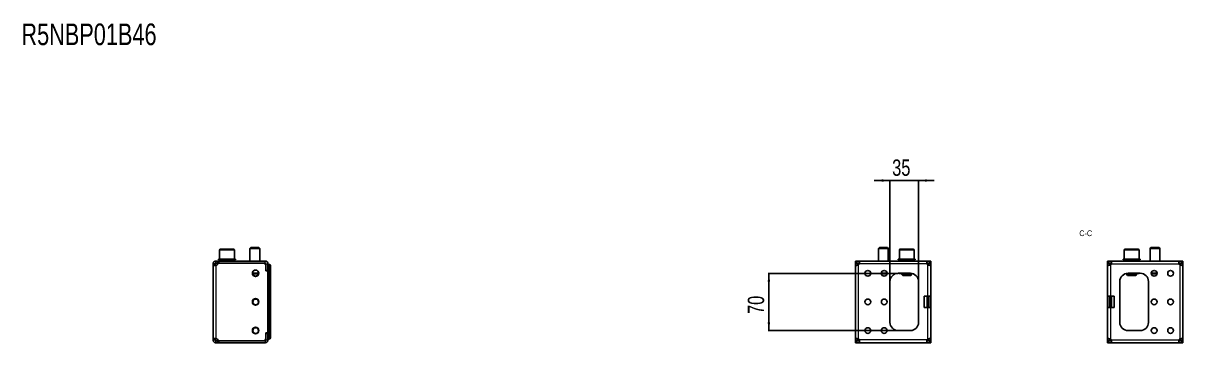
# Model space of a CAD drawing. Header units: millimetres. Extents: x -438 to 2305, y -670 to 586.
# Drawn here: x 887 to 2305, y 195 to 586 of the extents above; entities that cross this region are included whole.
import ezdxf

# ---------------------------------------------------------------- set-up
doc = ezdxf.new("R2010")
doc.units = ezdxf.units.MM
doc.layers.add('FORMAT', color=7, linetype='Continuous')
doc.styles.add('SLDTEXTSTYLE0', font='TXT', dxfattribs={"width": 0.75})
doc.dimstyles.new('SLDDIMSTYLE0', dxfattribs={"dimtxt": 20, "dimasz": 10, "dimexe": 0, "dimexo": 0.0625, "dimgap": 5, "dimtad": 2, "dimdec": 1, "dimrnd": 1e-09, "dimzin": 12, "dimdsep": 46, "dimtxsty": 'SLDTEXTSTYLE0', "dimsah": 1, "dimcen": 0.09, "dimadec": 0, "dimazin": 3, "dimtfac": 1, "dimtofl": 0, "dimtmove": 0, "dimatfit": 3, "dimfxl": 0, "dimfrac": 2, "dimtolj": 1, "dimtzin": 12, "dimarcsym": 0})
doc.dimstyles.new('SLDDIMSTYLE1', dxfattribs={"dimtxt": 20, "dimasz": 10, "dimexe": 0, "dimexo": 0.0625, "dimgap": 5, "dimtad": 2, "dimdec": 1, "dimrnd": 1e-09, "dimzin": 12, "dimdsep": 46, "dimtxsty": 'SLDTEXTSTYLE0', "dimsah": 1, "dimcen": 0.09, "dimadec": 0, "dimazin": 3, "dimtfac": 1, "dimtmove": 0, "dimatfit": 0, "dimfxl": 0, "dimfrac": 2, "dimtolj": 1, "dimtzin": 12, "dimarcsym": 0})

# ---------------------------------------------------------------- blocks, each defined once
blk = doc.blocks.new('_D_9')
at = {"layer": 'FORMAT'}
for p, q in [((1946.7, 393.4), (1927.5, 393.4)), ((1946.7, 270), (1946.7, 394.4)), ((1981.7, 393.4), (1946.7, 393.4)), ((1981.7, 270), (1981.7, 394.4)), ((1981.7, 393.4), (2000.9, 393.4))]:
    blk.add_line(p, q, dxfattribs=at)
for points in [[(1946.7, 393.4), (1936.7, 395), (1936.7, 391.9)], [(1981.7, 393.4), (1991.7, 391.9), (1991.7, 395)]]:
    blk.add_solid(points, dxfattribs=at)
at = {"layer": 'FORMAT', "insert": (1949.4, 419.2), "char_height": 20, "attachment_point": 1, "style": 'SLDTEXTSTYLE0'}
blk.add_mtext('35', dxfattribs=at)
blk = doc.blocks.new('_D_10')
at = {"layer": 'FORMAT'}
for p, q in [((1956.7, 279.9), (1797.7, 279.9)), ((1798.7, 209.9), (1798.7, 279.9)), ((1956.7, 209.9), (1797.7, 209.9))]:
    blk.add_line(p, q, dxfattribs=at)
for points in [[(1798.7, 279.9), (1797.2, 269.9), (1800.2, 269.9)], [(1798.7, 209.9), (1800.2, 219.9), (1797.2, 219.9)]]:
    blk.add_solid(points, dxfattribs=at)
at = {"layer": 'FORMAT', "insert": (1772.9, 230.2), "char_height": 20, "attachment_point": 1, "rotation": 90, "style": 'SLDTEXTSTYLE0'}
blk.add_mtext('70', dxfattribs=at)

msp = doc.modelspace()

# ---------------------------------------------------------------- linework, layer by layer
at = {"color": 7, "linetype": 'Continuous', "lineweight": 25}
for p, q in [((1127.33, 308.45), (1127.33, 297.45)), ((1128.33, 309.45), (1144.33, 309.45)), ((1145.33, 297.45), (1145.33, 308.45)), ((1165.41, 311.45), (1164.33, 310.37)), ((1164.33, 310.37), (1164.33, 294.95)), ((1176.33, 310.37), (1164.33, 310.37)), ((1175.26, 311.45), (1165.41, 311.45)), ((1176.33, 310.37), (1175.26, 311.45)), ((1176.33, 294.95), (1176.33, 310.37)), ((1933.77, 311.45), (1932.7, 310.37)), ((1932.7, 310.37), (1932.7, 294.95)), ((1944.7, 310.37), (1932.7, 310.37)), ((1943.62, 311.45), (1933.77, 311.45)), ((1944.7, 310.37), (1943.62, 311.45)), ((1944.7, 294.95), (1944.7, 310.37)), ((1958.2, 308.45), (1958.2, 297.45)), ((1959.2, 309.45), (1967.59, 309.45)), ((1967.59, 309.45), (1975.2, 309.45)), ((1976.2, 297.45), (1976.2, 308.45)), ((2233.2, 308.45), (2233.2, 297.45)), ((2234.2, 309.45), (2242.54, 309.45)), ((2242.54, 309.45), (2250.2, 309.45)), ((2251.2, 297.45), (2251.2, 308.45)), ((2265.77, 311.45), (2264.7, 310.37)), ((2264.7, 310.37), (2264.7, 294.95)), ((2276.7, 310.37), (2264.7, 310.37)), ((2275.62, 311.45), (2265.77, 311.45)), ((2276.7, 310.37), (2275.62, 311.45)), ((2276.7, 294.95), (2276.7, 310.37)), ((1121.83, 291.45), (1119.33, 291.45)), ((1119.33, 291.45), (1119.33, 290.23)), ((1121.83, 290.23), (1119.33, 290.23)), ((1119.33, 290.23), (1119.33, 199.67)), ((1121.83, 291.45), (1121.83, 290.23)), ((1122.83, 292.45), (1122.83, 294.95)), ((1125.24, 294.95), (1122.83, 294.95)), ((1125.24, 292.45), (1122.83, 292.45)), ((1125.23, 294.95), (1125.23, 292.45)), ((1125.23, 294.95), (1126.23, 294.95)), ((1126.23, 292.45), (1125.23, 292.45)), ((1126.08, 297.45), (1126.08, 296.45)), ((1126.08, 297.45), (1126.09, 297.45)), ((1126.08, 296.45), (1126.09, 296.45)), ((1126.09, 297.45), (1126.09, 297.2)), ((1126.88, 297.45), (1126.09, 297.45)), ((1126.09, 296.45), (1126.09, 296.7)), ((1126.88, 296.45), (1126.09, 296.45)), ((1182.83, 294.95), (1126.23, 294.95)), ((1126.23, 292.45), (1182.83, 292.45)), ((1126.26, 292.35), (1181.23, 292.35)), ((1126.88, 297.45), (1126.98, 297.45)), ((1126.88, 296.45), (1126.98, 296.45)), ((1126.98, 297.45), (1126.98, 297.2)), ((1129.12, 297.45), (1126.98, 297.45)), ((1126.98, 296.45), (1126.98, 296.7)), ((1129.12, 296.45), (1126.98, 296.45)), ((1129.12, 297.45), (1129.3, 297.45)), ((1129.12, 296.45), (1129.3, 296.45)), ((1129.3, 297.45), (1129.3, 297.2)), ((1132.46, 297.45), (1129.3, 297.45)), ((1129.3, 296.45), (1129.3, 296.7)), ((1132.46, 296.45), (1129.3, 296.45)), ((1130.33, 296.45), (1130.33, 294.95)), ((1132.46, 297.45), (1132.69, 297.45)), ((1132.46, 296.45), (1132.69, 296.45)), ((1132.69, 297.45), (1132.69, 297.2)), ((1136.38, 297.45), (1132.69, 297.45)), ((1132.69, 296.45), (1132.69, 296.7)), ((1136.38, 296.45), (1132.69, 296.45)), ((1136.38, 297.45), (1136.47, 297.45)), ((1136.38, 296.45), (1136.56, 296.45)), ((1136.56, 296.45), (1136.63, 296.45)), ((1136.6, 297.45), (1136.63, 297.45)), ((1136.63, 297.45), (1136.63, 297.2)), ((1140.3, 297.45), (1136.63, 297.45)), ((1136.63, 296.45), (1136.63, 296.7)), ((1140.3, 296.45), (1136.63, 296.45)), ((1140.3, 297.45), (1140.53, 297.45)), ((1140.3, 296.45), (1140.53, 296.45)), ((1140.53, 297.45), (1140.53, 297.2)), ((1143.62, 297.45), (1140.53, 297.45)), ((1140.53, 296.45), (1140.53, 296.7)), ((1143.62, 296.45), (1140.53, 296.45)), ((1142.33, 294.95), (1142.33, 296.45)), ((1143.62, 297.45), (1143.79, 297.45)), ((1143.62, 296.45), (1143.79, 296.45)), ((1143.79, 297.45), (1143.79, 297.2)), ((1145.82, 297.45), (1143.79, 297.45)), ((1143.79, 296.45), (1143.79, 296.7)), ((1145.82, 296.45), (1143.79, 296.45)), ((1145.82, 297.45), (1145.91, 297.45)), ((1145.82, 296.45), (1145.91, 296.45)), ((1145.91, 297.45), (1145.91, 297.2)), ((1146.58, 297.45), (1145.91, 297.45)), ((1145.91, 296.45), (1145.91, 296.7)), ((1146.58, 296.45), (1145.91, 296.45)), ((1146.58, 296.45), (1146.58, 297.45)), ((1160.08, 292.45), (1160.08, 292.35)), ((1160.37, 292.45), (1160.37, 292.35)), ((1162.06, 292.45), (1162.06, 292.35)), ((1165.01, 292.45), (1165.01, 292.35)), ((1168.76, 292.45), (1168.76, 292.35)), ((1172.76, 292.45), (1172.76, 292.35)), ((1176.39, 292.45), (1176.39, 292.35)), ((1179.09, 292.45), (1179.09, 292.35)), ((1180.46, 292.45), (1180.46, 292.35)), ((1180.58, 292.35), (1180.58, 292.45)), ((1183.73, 282.85), (1183.73, 289.85)), ((1183.73, 284.43), (1183.83, 284.21)), ((1183.83, 291.45), (1183.83, 283.5)), ((1186.33, 291.45), (1186.33, 283.5)), ((1186.33, 291.2), (1186.53, 291.2)), ((1186.33, 201.47), (1186.33, 288.92)), ((1186.53, 291.2), (1188.22, 290.74)), ((1186.53, 202.1), (1186.53, 288.3)), ((1189.33, 287.85), (1189.33, 289.3)), ((1189.33, 287.85), (1189.33, 213.4)), ((1904.7, 292.45), (1904.7, 294.95)), ((1904.7, 294.95), (1905.81, 294.95)), ((1905.81, 292.45), (1904.7, 292.45)), ((1904.7, 292.45), (1904.7, 292.35)), ((1904.7, 292.35), (1907.2, 292.35)), ((1904.7, 291.74), (1904.7, 292.35)), ((1904.7, 291.74), (1904.7, 289.67)), ((1904.7, 200.22), (1904.7, 289.67)), ((1904.7, 289.67), (1905.79, 289.67)), ((1909.53, 294.95), (1905.81, 294.95)), ((1909.53, 292.45), (1905.81, 292.45)), ((1907.2, 292.35), (1907.2, 291.74)), ((1907.2, 291.74), (1907.2, 289.92)), ((1991.86, 294.95), (1909.53, 294.95)), ((1909.53, 294.95), (1909.53, 292.73)), ((1956.95, 297.45), (1956.95, 296.45)), ((1956.95, 297.45), (1956.95, 297.2)), ((1957.78, 297.45), (1956.95, 297.45)), ((1956.95, 297.45), (1956.95, 297.45)), ((1956.95, 296.45), (1956.95, 296.7)), ((1957.78, 296.45), (1956.95, 296.45)), ((1956.95, 296.45), (1956.95, 296.45)), ((1957.78, 297.45), (1957.88, 297.45)), ((1957.78, 296.45), (1957.88, 296.45)), ((1957.88, 297.45), (1957.88, 297.2)), ((1960.05, 297.45), (1957.88, 297.45)), ((1957.88, 296.45), (1957.88, 296.7)), ((1960.05, 296.45), (1957.88, 296.45)), ((1960.05, 297.45), (1960.23, 297.45)), ((1960.05, 296.45), (1960.23, 296.45)), ((1960.23, 297.45), (1960.23, 297.2)), ((1963.4, 297.45), (1960.23, 297.45)), ((1960.23, 296.45), (1960.23, 296.7)), ((1963.4, 296.45), (1960.23, 296.45)), ((1961.2, 296.45), (1961.2, 294.95)), ((1963.4, 297.45), (1963.64, 297.45)), ((1963.4, 296.45), (1963.64, 296.45)), ((1963.64, 297.45), (1963.64, 297.2)), ((1967.34, 297.45), (1963.64, 297.45)), ((1963.64, 296.45), (1963.64, 296.7)), ((1967.34, 296.45), (1963.64, 296.45)), ((1967.34, 297.45), (1967.63, 297.45)), ((1967.34, 297.45), (1967.41, 297.45)), ((1967.34, 296.45), (1967.49, 296.45)), ((1967.49, 296.45), (1967.59, 296.45)), ((1967.54, 297.45), (1967.59, 297.45)), ((1967.59, 297.45), (1967.59, 297.2)), ((1971.25, 297.45), (1967.59, 297.45)), ((1967.59, 296.45), (1967.59, 296.7)), ((1971.25, 296.45), (1967.59, 296.45)), ((1971.25, 297.45), (1971.48, 297.45)), ((1971.25, 296.45), (1971.48, 296.45)), ((1971.48, 297.45), (1971.48, 297.2)), ((1974.54, 297.45), (1971.48, 297.45)), ((1971.48, 296.45), (1971.48, 296.7)), ((1974.54, 296.45), (1971.48, 296.45)), ((1973.2, 294.95), (1973.2, 296.45)), ((1974.54, 297.45), (1974.71, 297.45)), ((1974.54, 296.45), (1974.71, 296.45)), ((1974.71, 297.45), (1974.71, 297.2)), ((1976.72, 297.45), (1974.71, 297.45)), ((1974.71, 296.45), (1974.71, 296.7)), ((1976.72, 296.45), (1974.71, 296.45)), ((1976.72, 297.45), (1976.81, 297.45)), ((1976.72, 296.45), (1976.81, 296.45)), ((1976.81, 297.45), (1976.81, 297.2)), ((1977.45, 297.45), (1976.81, 297.45)), ((1976.81, 296.45), (1976.81, 296.7)), ((1977.45, 296.45), (1976.81, 296.45)), ((1977.45, 296.45), (1977.45, 297.45)), ((1991.86, 294.95), (1991.86, 292.45)), ((1995.59, 294.95), (1991.86, 294.95)), ((1995.59, 292.45), (1991.86, 292.45)), ((1994.2, 292.35), (1996.7, 292.35)), ((1994.2, 291.74), (1994.2, 292.35)), ((1994.2, 289.9), (1994.2, 291.74)), ((1995.59, 294.95), (1996.7, 294.95)), ((1996.7, 292.45), (1995.59, 292.45)), ((1996.7, 294.95), (1996.7, 292.45)), ((1996.7, 292.35), (1996.7, 292.45)), ((1996.7, 292.35), (1996.7, 291.74)), ((1996.7, 289.67), (1996.7, 291.74)), ((1996.7, 251.95), (1996.7, 289.67)), ((2212.7, 292.45), (2212.7, 294.95)), ((2212.7, 294.95), (2213.81, 294.95)), ((2213.81, 292.45), (2212.7, 292.45)), ((2212.7, 292.45), (2212.7, 292.35)), ((2212.7, 292.35), (2215.2, 292.35)), ((2212.7, 291.74), (2212.7, 292.35)), ((2212.7, 291.74), (2212.7, 289.67)), ((2212.7, 289.67), (2213.79, 289.67)), ((2212.7, 289.67), (2212.7, 251.95)), ((2217.53, 294.95), (2213.81, 294.95)), ((2217.53, 292.45), (2213.81, 292.45)), ((2215.2, 292.35), (2215.2, 291.74)), ((2215.2, 291.74), (2215.2, 289.92)), ((2217.53, 294.95), (2217.53, 292.73)), ((2299.86, 294.95), (2217.53, 294.95)), ((2231.95, 297.45), (2231.95, 296.45)), ((2231.95, 297.45), (2231.95, 297.2)), ((2232.78, 297.45), (2231.95, 297.45)), ((2231.95, 297.45), (2231.95, 297.45)), ((2231.95, 296.45), (2231.95, 296.7)), ((2232.78, 296.45), (2231.95, 296.45)), ((2231.95, 296.45), (2231.95, 296.45)), ((2232.78, 297.45), (2232.88, 297.45)), ((2232.78, 296.45), (2232.88, 296.45)), ((2232.88, 297.45), (2232.88, 297.2)), ((2235.05, 297.45), (2232.88, 297.45)), ((2232.88, 296.45), (2232.88, 296.7)), ((2235.05, 296.45), (2232.88, 296.45)), ((2235.05, 297.45), (2235.23, 297.45)), ((2235.05, 296.45), (2235.23, 296.45)), ((2235.23, 297.45), (2235.23, 297.2)), ((2238.41, 297.45), (2235.23, 297.45)), ((2235.23, 296.45), (2235.23, 296.7)), ((2238.41, 296.45), (2235.23, 296.45)), ((2236.2, 296.45), (2236.2, 294.95)), ((2238.41, 297.45), (2238.64, 297.45)), ((2238.41, 296.45), (2238.64, 296.45)), ((2238.64, 297.45), (2238.64, 297.2)), ((2242.34, 297.45), (2238.64, 297.45)), ((2238.64, 296.45), (2238.64, 296.7)), ((2242.34, 296.45), (2238.64, 296.45)), ((2242.34, 297.45), (2242.58, 297.45)), ((2242.34, 297.45), (2242.42, 297.45)), ((2242.34, 296.45), (2242.49, 296.45)), ((2242.49, 296.45), (2242.59, 296.45)), ((2242.54, 297.45), (2242.59, 297.45)), ((2242.59, 297.45), (2242.59, 297.2)), ((2246.25, 297.45), (2242.59, 297.45)), ((2242.59, 296.45), (2242.59, 296.7)), ((2246.25, 296.45), (2242.59, 296.45)), ((2246.25, 297.45), (2246.48, 297.45)), ((2246.25, 296.45), (2246.48, 296.45)), ((2246.48, 297.45), (2246.48, 297.2)), ((2249.55, 297.45), (2246.48, 297.45)), ((2246.48, 296.45), (2246.48, 296.7)), ((2249.55, 296.45), (2246.48, 296.45)), ((2248.2, 294.95), (2248.2, 296.45)), ((2249.55, 297.45), (2249.72, 297.45)), ((2249.55, 296.45), (2249.72, 296.45)), ((2249.72, 297.45), (2249.72, 297.2)), ((2251.72, 297.45), (2249.72, 297.45)), ((2249.72, 296.45), (2249.72, 296.7)), ((2251.72, 296.45), (2249.72, 296.45)), ((2251.72, 297.45), (2251.81, 297.45)), ((2251.72, 296.45), (2251.81, 296.45)), ((2251.81, 297.45), (2251.81, 297.2)), ((2252.45, 297.45), (2251.81, 297.45)), ((2251.81, 296.45), (2251.81, 296.7)), ((2252.45, 296.45), (2251.81, 296.45)), ((2252.45, 296.45), (2252.45, 297.45)), ((2299.86, 292.45), (2299.86, 294.95)), ((2303.59, 294.95), (2299.86, 294.95)), ((2303.59, 292.45), (2299.86, 292.45)), ((2302.2, 292.35), (2304.7, 292.35)), ((2302.2, 291.74), (2302.2, 292.35)), ((2302.2, 289.9), (2302.2, 291.74)), ((2303.59, 294.95), (2304.7, 294.95)), ((2304.7, 292.45), (2303.59, 292.45)), ((2304.7, 294.95), (2304.7, 292.45)), ((2304.7, 292.35), (2304.7, 292.45)), ((2304.7, 292.35), (2304.7, 291.74)), ((2304.7, 289.67), (2304.7, 291.74)), ((2304.7, 289.67), (2304.7, 200.22)), ((1175.3, 279.45), (1167.36, 279.45)), ((1186.33, 282.85), (1183.73, 282.85)), ((1186.33, 283.5), (1183.83, 283.5)), ((1186.33, 282.85), (1186.33, 207.05)), ((1943.16, 279.45), (1936.23, 279.45)), ((1946.7, 269.95), (1946.7, 219.95)), ((1971.7, 279.95), (1956.7, 279.95)), ((1958.37, 279.85), (1958.35, 279.85)), ((1958.37, 279.85), (1958.37, 279.85)), ((1958.47, 279.85), (1958.37, 279.85)), ((1958.47, 279.95), (1958.47, 279.85)), ((1961.72, 279.85), (1958.47, 279.85)), ((1961.2, 279.85), (1961.2, 278.52)), ((1961.2, 278.52), (1962.27, 277.45)), ((1961.2, 278.52), (1967.49, 278.52)), ((1961.72, 279.85), (1963.62, 279.85)), ((1962.27, 277.45), (1967.44, 277.45)), ((1964.17, 279.85), (1963.62, 279.85)), ((1970.22, 279.85), (1964.17, 279.85)), ((1967.44, 277.45), (1972.12, 277.45)), ((1967.49, 278.52), (1973.2, 278.52)), ((1970.77, 279.85), (1970.22, 279.85)), ((1970.77, 279.85), (1972.67, 279.85)), ((1972.12, 277.45), (1973.2, 278.52)), ((1973.11, 279.85), (1972.67, 279.85)), ((1973.2, 278.52), (1973.2, 279.83)), ((1981.7, 219.95), (1981.7, 269.95)), ((2227.7, 269.95), (2227.7, 219.95)), ((2236.2, 279.83), (2236.2, 278.52)), ((2236.2, 278.52), (2237.27, 277.45)), ((2236.2, 278.52), (2242.45, 278.52)), ((2236.72, 279.85), (2236.29, 279.85)), ((2236.72, 279.85), (2238.62, 279.85)), ((2237.27, 277.45), (2242.41, 277.45)), ((2252.7, 279.95), (2237.7, 279.95)), ((2239.17, 279.85), (2238.62, 279.85)), ((2245.22, 279.85), (2239.17, 279.85)), ((2242.41, 277.45), (2247.12, 277.45)), ((2242.45, 278.52), (2248.2, 278.52)), ((2245.77, 279.85), (2245.22, 279.85)), ((2245.77, 279.85), (2247.67, 279.85)), ((2247.12, 277.45), (2248.2, 278.52)), ((2250.93, 279.85), (2247.67, 279.85)), ((2248.2, 278.52), (2248.2, 279.85)), ((2250.93, 279.85), (2250.93, 279.95)), ((2251.03, 279.85), (2250.93, 279.85)), ((2251.05, 279.85), (2251.03, 279.85)), ((2251.03, 279.85), (2251.03, 279.85)), ((2262.7, 219.95), (2262.7, 269.95)), ((2273.16, 279.45), (2266.23, 279.45)), ((1988.7, 251.95), (1993.2, 251.95)), ((1988.7, 251.95), (1988.7, 237.95)), ((1996.7, 251.95), (1993.2, 251.95)), ((1994.2, 237.95), (1994.2, 251.95)), ((1996.7, 237.95), (1996.7, 251.95)), ((2216.2, 251.95), (2212.7, 251.95)), ((2212.7, 251.95), (2212.7, 237.95)), ((2215.2, 251.95), (2215.2, 237.95)), ((2220.7, 251.95), (2216.2, 251.95)), ((2220.7, 237.95), (2220.7, 251.95)), ((1988.7, 237.95), (1993.2, 237.95)), ((1993.2, 237.95), (1996.7, 237.95)), ((1996.7, 200.22), (1996.7, 237.95)), ((2212.7, 237.95), (2216.2, 237.95)), ((2212.7, 237.95), (2212.7, 200.22)), ((2220.7, 237.95), (2216.2, 237.95)), ((1189.33, 213.4), (1189.33, 205.2)), ((1119.33, 199.67), (1121.83, 199.67)), ((1119.33, 199.67), (1119.33, 198.45)), ((1121.83, 199.67), (1121.83, 198.45)), ((1183.73, 207.05), (1186.33, 207.05)), ((1183.73, 200.05), (1183.73, 207.05)), ((1183.73, 205.97), (1183.83, 206.18)), ((1183.83, 206.4), (1183.83, 198.45)), ((1186.33, 206.4), (1183.83, 206.4)), ((1186.33, 206.4), (1186.33, 198.45)), ((1186.53, 199.2), (1186.33, 199.2)), ((1188.22, 199.65), (1186.53, 199.2)), ((1189.53, 211.45), (1189.33, 211.45)), ((1189.53, 211.42), (1189.33, 211.42)), ((1189.53, 211.4), (1189.33, 211.4)), ((1189.53, 207.2), (1189.33, 207.2)), ((1189.53, 207.14), (1189.33, 207.14)), ((1189.33, 205.2), (1189.33, 202.55)), ((1189.33, 201.1), (1189.33, 202.55)), ((1189.53, 210.96), (1189.53, 207.64)), ((1904.7, 200.22), (1904.7, 198.16)), ((1907.2, 200), (1907.2, 198.16)), ((1956.7, 209.95), (1971.7, 209.95)), ((1994.2, 198.16), (1994.2, 199.98)), ((1996.7, 200.22), (1995.6, 200.22)), ((1996.7, 198.16), (1996.7, 200.22)), ((2212.7, 200.22), (2212.7, 198.16)), ((2215.2, 200), (2215.2, 198.16)), ((2237.7, 209.95), (2252.7, 209.95)), ((2302.2, 198.16), (2302.2, 199.98)), ((2304.7, 200.22), (2303.6, 200.22)), ((2304.7, 198.16), (2304.7, 200.22)), ((1119.33, 198.45), (1121.83, 198.45)), ((1122.83, 194.95), (1122.83, 197.45)), ((1122.83, 197.45), (1125.24, 197.45)), ((1122.83, 194.95), (1125.24, 194.95)), ((1125.23, 197.45), (1125.23, 194.95)), ((1125.23, 197.45), (1126.23, 197.45)), ((1126.23, 194.95), (1125.23, 194.95)), ((1182.83, 197.45), (1126.23, 197.45)), ((1126.23, 194.95), (1182.83, 194.95)), ((1181.23, 197.55), (1126.26, 197.55)), ((1904.7, 197.55), (1904.7, 198.16)), ((1907.2, 197.55), (1904.7, 197.55)), ((1904.7, 197.55), (1904.7, 197.45)), ((1904.7, 194.95), (1904.7, 197.45)), ((1904.7, 197.45), (1905.81, 197.45)), ((1905.81, 194.95), (1904.7, 194.95)), ((1905.81, 197.45), (1909.53, 197.45)), ((1905.81, 194.95), (1909.53, 194.95)), ((1907.2, 198.16), (1907.2, 197.55)), ((1909.53, 197.45), (1909.53, 194.95)), ((1909.53, 194.95), (1991.86, 194.95)), ((1991.86, 197.45), (1995.59, 197.45)), ((1991.86, 194.95), (1991.86, 197.16)), ((1991.86, 194.95), (1995.59, 194.95)), ((1994.2, 197.55), (1994.2, 198.16)), ((1996.7, 197.55), (1994.2, 197.55)), ((1995.59, 197.45), (1996.7, 197.45)), ((1996.7, 194.95), (1995.59, 194.95)), ((1996.7, 198.16), (1996.7, 197.55)), ((1996.7, 197.45), (1996.7, 197.55)), ((1996.7, 197.45), (1996.7, 194.95)), ((2212.7, 197.55), (2212.7, 198.16)), ((2215.2, 197.55), (2212.7, 197.55)), ((2212.7, 197.55), (2212.7, 197.45)), ((2212.7, 194.95), (2212.7, 197.45)), ((2212.7, 197.45), (2213.81, 197.45)), ((2213.81, 194.95), (2212.7, 194.95)), ((2213.81, 197.45), (2217.53, 197.45)), ((2213.81, 194.95), (2217.53, 194.95)), ((2215.2, 198.16), (2215.2, 197.55)), ((2217.53, 194.95), (2217.53, 197.45)), ((2217.53, 194.95), (2299.86, 194.95)), ((2299.86, 197.45), (2303.59, 197.45)), ((2299.86, 194.95), (2299.86, 197.16)), ((2299.86, 194.95), (2303.59, 194.95)), ((2302.2, 197.55), (2302.2, 198.16)), ((2304.7, 197.55), (2302.2, 197.55)), ((2303.59, 197.45), (2304.7, 197.45)), ((2304.7, 194.95), (2303.59, 194.95)), ((2304.7, 198.16), (2304.7, 197.55)), ((2304.7, 197.45), (2304.7, 197.55)), ((2304.7, 197.45), (2304.7, 194.95))]:
    msp.add_line(p, q, dxfattribs=at)
at = {"color": 8, "linetype": 'Continuous', "lineweight": 18}
for p, q in [((1145.33, 308.45), (1127.33, 308.45)), ((1967.63, 308.45), (1958.2, 308.45)), ((1976.2, 308.45), (1967.63, 308.45)), ((2242.58, 308.45), (2233.2, 308.45)), ((2251.2, 308.45), (2242.58, 308.45)), ((1122.83, 289.67), (1122.83, 200.22)), ((1126.23, 294.95), (1126.23, 292.45)), ((1182.83, 292.45), (1182.83, 294.95)), ((1183.83, 291.45), (1186.33, 291.45)), ((1188.22, 287.85), (1186.53, 288.3)), ((1188.22, 202.55), (1188.22, 287.85)), ((1189.33, 287.85), (1188.22, 287.85)), ((1907.2, 291.74), (1904.7, 291.74)), ((1905.81, 294.95), (1905.81, 292.45)), ((1907.2, 291.45), (1909.28, 291.45)), ((1908.2, 199.67), (1908.2, 290.23)), ((1992.11, 291.45), (1909.28, 291.45)), ((1992.11, 291.45), (1994.2, 291.45)), ((1993.2, 251.95), (1993.2, 290.23)), ((1996.7, 291.74), (1994.2, 291.74)), ((1995.59, 292.45), (1995.59, 294.95)), ((2215.2, 291.74), (2212.7, 291.74)), ((2213.81, 294.95), (2213.81, 292.45)), ((2215.2, 291.45), (2217.28, 291.45)), ((2216.2, 290.23), (2216.2, 251.95)), ((2217.28, 291.45), (2300.11, 291.45)), ((2300.11, 291.45), (2302.2, 291.45)), ((2301.2, 290.23), (2301.2, 199.67)), ((2304.7, 291.74), (2302.2, 291.74)), ((2303.59, 292.45), (2303.59, 294.95)), ((1167.36, 280.45), (1175.3, 280.45)), ((1186.13, 282.85), (1186.13, 283.5)), ((1936.23, 280.45), (1943.16, 280.45)), ((1963.62, 279.95), (1963.62, 279.85)), ((1964.17, 279.95), (1964.17, 279.85)), ((1970.22, 279.95), (1970.22, 279.85)), ((1970.77, 279.95), (1970.77, 279.85)), ((2238.62, 279.95), (2238.62, 279.85)), ((2239.17, 279.95), (2239.17, 279.85)), ((2245.22, 279.95), (2245.22, 279.85)), ((2245.77, 279.95), (2245.77, 279.85)), ((2266.23, 280.45), (2273.16, 280.45)), ((1992, 237.95), (1992, 251.95)), ((1992.2, 251.95), (1992.2, 237.95)), ((1992.31, 237.95), (1992.31, 251.95)), ((1992.51, 251.95), (1992.51, 237.95)), ((1993.39, 237.95), (1993.39, 251.95)), ((1993.59, 251.95), (1993.59, 237.95)), ((1993.69, 237.95), (1993.69, 251.95)), ((1993.89, 251.95), (1993.89, 237.95)), ((2215.5, 237.95), (2215.5, 251.95)), ((2215.7, 251.95), (2215.7, 237.95)), ((2215.81, 237.95), (2215.81, 251.95)), ((2216.01, 251.95), (2216.01, 237.95)), ((2216.89, 237.95), (2216.89, 251.95)), ((2217.09, 251.95), (2217.09, 237.95)), ((2217.19, 237.95), (2217.19, 251.95)), ((2217.39, 251.95), (2217.39, 237.95)), ((1993.2, 199.67), (1993.2, 237.95)), ((2216.2, 237.95), (2216.2, 199.67)), ((1186.13, 206.4), (1186.13, 207.05)), ((1186.53, 202.1), (1188.22, 202.55)), ((1188.22, 202.55), (1189.33, 202.55)), ((1189.53, 210.96), (1189.33, 210.96)), ((1189.53, 207.64), (1189.33, 207.64)), ((1126.23, 197.45), (1126.23, 194.95)), ((1182.83, 197.45), (1182.83, 194.95)), ((1183.83, 198.45), (1186.33, 198.45)), ((1904.7, 198.16), (1907.2, 198.16)), ((1905.81, 197.45), (1905.81, 194.95)), ((1909.28, 198.45), (1907.2, 198.45)), ((1992.11, 198.45), (1909.28, 198.45)), ((1994.2, 198.45), (1992.11, 198.45)), ((1994.2, 198.16), (1996.7, 198.16)), ((1995.59, 194.95), (1995.59, 197.45)), ((2212.7, 198.16), (2215.2, 198.16)), ((2213.81, 197.45), (2213.81, 194.95)), ((2217.28, 198.45), (2215.2, 198.45)), ((2217.28, 198.45), (2300.11, 198.45)), ((2302.2, 198.45), (2300.11, 198.45)), ((2302.2, 198.16), (2304.7, 198.16)), ((2303.59, 194.95), (2303.59, 197.45))]:
    msp.add_line(p, q, dxfattribs=at)
at = {"color": 7, "linetype": 'Continuous', "lineweight": 25}
for centre, radius in [((1171.33, 279.95), 4), ((1919.7, 279.95), 3.5), ((1939.7, 279.95), 3.5), ((2269.7, 279.95), 3.5), ((2289.7, 279.95), 3.5), ((1171.33, 244.95), 4), ((1171.33, 244.95), 3.5), ((1919.7, 244.95), 3.5), ((1939.7, 244.95), 3.5), ((2269.7, 244.95), 3.5), ((2289.7, 244.95), 3.5), ((1171.33, 209.95), 4), ((1171.33, 209.95), 3.5), ((1919.7, 209.95), 3.5), ((1939.7, 209.95), 3.5), ((2269.7, 209.95), 3.5), ((2289.7, 209.95), 3.5)]:
    msp.add_circle(centre, radius, dxfattribs=at)
for centre, radius, start, end in [((1128.33, 308.45), 1, 90, 180), ((1144.33, 308.45), 1, 0, 90), ((1959.2, 308.45), 1, 90, 180), ((1975.2, 308.45), 1, 0, 90), ((2234.2, 308.45), 1, 90, 180), ((2250.2, 308.45), 1, 0, 90), ((1122.11, 293.1), 3.5, 281.89481, 337.11462), ((1126.26, 291.35), 1, 90, 157.11462), ((1128.98, 292.1), 0.35, 45.58469, 90), ((1143.68, 292.1), 0.35, 90, 134.41531), ((1181.23, 289.85), 2.5, 360, 90), ((1182.83, 291.45), 3.5, 0, 90), ((1182.83, 291.45), 1, 0, 90), ((1187.83, 289.3), 1.5, 0, 75), ((1906.2, 293.1), 3.5, 304.8499, 331.87293), ((1995.2, 293.1), 3.5, 208.12707, 235.1501), ((2214.2, 293.1), 3.5, 304.8499, 331.87293), ((2303.2, 293.1), 3.5, 208.12707, 235.1501), ((1171.33, 279.95), 3.5, 188.21321, 351.78679), ((1956.7, 269.95), 10, 90, 180), ((1971.7, 269.95), 10, 0, 90), ((2237.7, 269.95), 10, 90, 180), ((2252.7, 269.95), 10, 0, 90), ((1956.7, 219.95), 10, 180, 270), ((1971.7, 219.95), 10, 270, 0), ((2237.7, 219.95), 10, 180, 270), ((2252.7, 219.95), 10, 270, 0), ((1122.11, 196.8), 3.5, 22.88538, 78.10519), ((1181.23, 200.05), 2.5, 270, 0), ((1187.83, 201.1), 1.5, 285, 0), ((1906.2, 196.8), 3.5, 28.12707, 55.1501), ((1995.2, 196.8), 3.5, 124.8499, 151.87293), ((2214.2, 196.8), 3.5, 28.12707, 55.1501), ((2303.2, 196.8), 3.5, 124.8499, 151.87293), ((1126.26, 198.55), 1, 202.88538, 270), ((1128.98, 197.8), 0.35, 270, 314.41531), ((1143.68, 197.8), 0.35, 225.58469, 270), ((1182.83, 198.45), 1, 270, 360), ((1182.83, 198.45), 3.5, 270, 360)]:
    msp.add_arc(centre, radius, start, end, dxfattribs=at)
for centre, major_axis, start_param, end_param in [((1174.94, 291.2), (11.57, -3.1), 0.0670375, 0.2530722), ((1174.94, 199.2), (11.57, 3.1), 6.0301131, 6.2161478)]:
    msp.add_ellipse(centre, major_axis=major_axis, ratio=0.2505628, start_param=start_param, end_param=end_param, dxfattribs=at)
at = {"color": 8, "linetype": 'Continuous', "lineweight": 18}
for centre, major_axis, start_param, end_param in [((1187.83, 287.74), (0.38, 3), 4.762686, 6.2664448), ((1187.83, 202.65), (-0.38, 3), 3.1583332, 4.662092)]:
    msp.add_ellipse(centre, major_axis=major_axis, ratio=0.1230384, start_param=start_param, end_param=end_param, dxfattribs=at)
at = {"color": 7, "linetype": 'Continuous', "lineweight": 25}
for points, knots in [([(1122.83, 294.95), (1122.54, 294.93), (1121.98, 294.89), (1121.08, 294.53), (1120.2, 293.86), (1119.47, 292.76), (1119.38, 291.89), (1119.33, 291.45)], [0, 0, 0, 0, 0.16069, 0.3013121, 0.5219513, 0.7535732, 1, 1, 1, 1]), ([(1119.33, 290.23), (1119.38, 290.1), (1119.47, 289.88), (1120.04, 289.69), (1120.64, 289.62), (1121.27, 289.6), (1122.02, 289.61), (1122.55, 289.65), (1122.83, 289.67)], [0, 0, 0, 0, 0.2541487, 0.4482127, 0.5749082, 0.7088724, 0.8504677, 1, 1, 1, 1]), ([(1122.83, 292.45), (1122.75, 292.44), (1122.59, 292.43), (1122.38, 292.35), (1122.22, 292.25), (1122.09, 292.12), (1121.98, 291.98), (1121.86, 291.75), (1121.84, 291.57), (1121.83, 291.45)], [0, 0, 0, 0, 0.1567865, 0.2908092, 0.4035006, 0.4972984, 0.6071328, 0.7261813, 1, 1, 1, 1]), ([(1121.83, 290.23), (1121.84, 290.1), (1121.87, 289.9), (1122.02, 289.69), (1122.15, 289.65), (1122.2, 289.63)], [0, 0, 0, 0, 0.4882324, 0.8197059, 1, 1, 1, 1]), ([(1126.09, 297.2), (1126.08, 297.24), (1126.08, 297.3), (1126.08, 297.38), (1126.08, 297.43), (1126.08, 297.45)], [0, 0, 0, 0, 0.4999808, 0.7499881, 1, 1, 1, 1]), ([(1126.08, 296.45), (1126.08, 296.47), (1126.08, 296.51), (1126.08, 296.59), (1126.08, 296.66), (1126.09, 296.7)], [0, 0, 0, 0, 0.2501401, 0.5002802, 1, 1, 1, 1]), ([(1126.98, 297.2), (1126.96, 297.24), (1126.94, 297.3), (1126.91, 297.38), (1126.89, 297.43), (1126.88, 297.45)], [0, 0, 0, 0, 0.4999808, 0.7499881, 1, 1, 1, 1]), ([(1126.88, 296.45), (1126.89, 296.47), (1126.91, 296.51), (1126.94, 296.59), (1126.96, 296.66), (1126.98, 296.7)], [0, 0, 0, 0, 0.2501401, 0.5002802, 1, 1, 1, 1]), ([(1129.3, 297.2), (1129.27, 297.24), (1129.22, 297.3), (1129.16, 297.38), (1129.13, 297.43), (1129.12, 297.45)], [0, 0, 0, 0, 0.4999808, 0.7499881, 1, 1, 1, 1]), ([(1129.12, 296.45), (1129.13, 296.47), (1129.16, 296.51), (1129.22, 296.59), (1129.27, 296.66), (1129.3, 296.7)], [0, 0, 0, 0, 0.2501401, 0.5002802, 1, 1, 1, 1]), ([(1132.69, 297.2), (1132.65, 297.24), (1132.59, 297.3), (1132.51, 297.38), (1132.48, 297.43), (1132.46, 297.45)], [0, 0, 0, 0, 0.4999808, 0.7499881, 1, 1, 1, 1]), ([(1132.46, 296.45), (1132.48, 296.47), (1132.51, 296.51), (1132.59, 296.59), (1132.65, 296.66), (1132.69, 296.7)], [0, 0, 0, 0, 0.2501401, 0.5002802, 1, 1, 1, 1]), ([(1136.63, 297.2), (1136.59, 297.24), (1136.53, 297.3), (1136.45, 297.38), (1136.4, 297.43), (1136.38, 297.45)], [0, 0, 0, 0, 0.4999808, 0.7499881, 1, 1, 1, 1]), ([(1136.38, 296.45), (1136.4, 296.47), (1136.45, 296.51), (1136.53, 296.59), (1136.59, 296.66), (1136.63, 296.7)], [0, 0, 0, 0, 0.2501401, 0.5002802, 1, 1, 1, 1]), ([(1136.63, 297.2), (1136.62, 297.27), (1136.59, 297.4), (1136.57, 297.43), (1136.56, 297.45)], [0, 0, 0, 0, 0.5617942, 1, 1, 1, 1]), ([(1136.63, 296.7), (1136.62, 296.62), (1136.59, 296.49), (1136.57, 296.46), (1136.56, 296.45)], [0, 0, 0, 0, 0.5617942, 1, 1, 1, 1]), ([(1140.53, 297.2), (1140.49, 297.24), (1140.44, 297.3), (1140.36, 297.38), (1140.32, 297.43), (1140.3, 297.45)], [0, 0, 0, 0, 0.49998083, 0.7499881, 1, 1, 1, 1]), ([(1140.3, 296.45), (1140.32, 296.47), (1140.36, 296.51), (1140.44, 296.59), (1140.49, 296.66), (1140.53, 296.7)], [0, 0, 0, 0, 0.2501401, 0.5002802, 1, 1, 1, 1]), ([(1143.79, 297.2), (1143.76, 297.24), (1143.72, 297.3), (1143.66, 297.38), (1143.63, 297.43), (1143.62, 297.45)], [0, 0, 0, 0, 0.4999808, 0.7499881, 1, 1, 1, 1]), ([(1143.62, 296.45), (1143.63, 296.47), (1143.66, 296.51), (1143.72, 296.59), (1143.76, 296.66), (1143.79, 296.7)], [0, 0, 0, 0, 0.25014008, 0.50028016, 1, 1, 1, 1]), ([(1145.91, 297.2), (1145.9, 297.24), (1145.87, 297.3), (1145.84, 297.38), (1145.83, 297.43), (1145.82, 297.45)], [0, 0, 0, 0, 0.4999808, 0.7499881, 1, 1, 1, 1]), ([(1145.82, 296.45), (1145.83, 296.47), (1145.84, 296.51), (1145.87, 296.59), (1145.9, 296.66), (1145.91, 296.7)], [0, 0, 0, 0, 0.2501401, 0.5002802, 1, 1, 1, 1]), ([(1160.34, 292.35), (1160.34, 292.36), (1160.33, 292.39), (1160.32, 292.43), (1160.32, 292.45)], [0, 0, 0, 0, 0.374848, 1, 1, 1, 1]), ([(1161.97, 292.35), (1161.97, 292.36), (1161.95, 292.39), (1161.93, 292.43), (1161.92, 292.45)], [0, 0, 0, 0, 0.374848, 1, 1, 1, 1]), ([(1164.88, 292.35), (1164.87, 292.36), (1164.84, 292.39), (1164.81, 292.43), (1164.8, 292.45)], [0, 0, 0, 0, 0.374848, 1, 1, 1, 1]), ([(1168.62, 292.35), (1168.6, 292.36), (1168.57, 292.39), (1168.54, 292.43), (1168.52, 292.45)], [0, 0, 0, 0, 0.374848, 1, 1, 1, 1]), ([(1172.61, 292.35), (1172.6, 292.36), (1172.57, 292.39), (1172.54, 292.43), (1172.52, 292.45)], [0, 0, 0, 0, 0.374848, 1, 1, 1, 1]), ([(1176.26, 292.35), (1176.25, 292.36), (1176.23, 292.39), (1176.2, 292.43), (1176.18, 292.45)], [0, 0, 0, 0, 0.374848, 1, 1, 1, 1]), ([(1179.01, 292.35), (1179, 292.36), (1178.99, 292.39), (1178.97, 292.43), (1178.96, 292.45)], [0, 0, 0, 0, 0.374848, 1, 1, 1, 1]), ([(1180.44, 292.35), (1180.43, 292.36), (1180.43, 292.39), (1180.42, 292.43), (1180.42, 292.45)], [0, 0, 0, 0, 0.374848, 1, 1, 1, 1]), ([(1904.7, 289.67), (1904.72, 289.66), (1904.77, 289.63), (1905.17, 289.61), (1905.88, 289.65), (1906.98, 289.87), (1907.78, 290.1), (1908.2, 290.23)], [0, 0, 0, 0, 0.1708405, 0.3192172, 0.5481031, 0.7678223, 1, 1, 1, 1]), ([(1909.28, 291.45), (1909.34, 291.71), (1909.44, 292.2), (1909.58, 293.02), (1909.68, 293.73), (1909.7, 294.29), (1909.68, 294.65), (1909.63, 294.9), (1909.56, 294.93), (1909.53, 294.95)], [0, 0, 0, 0, 0.1440667, 0.2712756, 0.4749075, 0.5979974, 0.7263376, 0.8602454, 1, 1, 1, 1]), ([(1956.95, 297.2), (1956.95, 297.24), (1956.95, 297.3), (1956.95, 297.38), (1956.95, 297.43), (1956.95, 297.45)], [0, 0, 0, 0, 0.4999808, 0.7499881, 1, 1, 1, 1]), ([(1956.95, 296.45), (1956.95, 296.47), (1956.95, 296.51), (1956.95, 296.59), (1956.95, 296.66), (1956.95, 296.7)], [0, 0, 0, 0, 0.2501401, 0.5002802, 1, 1, 1, 1]), ([(1957.88, 297.2), (1957.87, 297.24), (1957.84, 297.3), (1957.81, 297.38), (1957.79, 297.43), (1957.78, 297.45)], [0, 0, 0, 0, 0.49998083, 0.7499881, 1, 1, 1, 1]), ([(1957.78, 296.45), (1957.79, 296.47), (1957.81, 296.51), (1957.84, 296.59), (1957.87, 296.66), (1957.88, 296.7)], [0, 0, 0, 0, 0.2501401, 0.5002802, 1, 1, 1, 1]), ([(1960.23, 297.2), (1960.2, 297.24), (1960.15, 297.3), (1960.09, 297.38), (1960.06, 297.43), (1960.05, 297.45)], [0, 0, 0, 0, 0.4999808, 0.7499881, 1, 1, 1, 1]), ([(1960.05, 296.45), (1960.06, 296.47), (1960.09, 296.51), (1960.15, 296.59), (1960.2, 296.66), (1960.23, 296.7)], [0, 0, 0, 0, 0.2501401, 0.5002802, 1, 1, 1, 1]), ([(1963.64, 297.2), (1963.6, 297.24), (1963.54, 297.3), (1963.46, 297.38), (1963.42, 297.43), (1963.4, 297.45)], [0, 0, 0, 0, 0.49998083, 0.7499881, 1, 1, 1, 1]), ([(1963.4, 296.45), (1963.42, 296.47), (1963.46, 296.51), (1963.54, 296.59), (1963.6, 296.66), (1963.64, 296.7)], [0, 0, 0, 0, 0.2501401, 0.5002802, 1, 1, 1, 1]), ([(1967.59, 297.2), (1967.54, 297.24), (1967.48, 297.3), (1967.4, 297.38), (1967.36, 297.43), (1967.34, 297.45)], [0, 0, 0, 0, 0.4999808, 0.7499881, 1, 1, 1, 1]), ([(1967.34, 296.45), (1967.36, 296.47), (1967.4, 296.51), (1967.48, 296.59), (1967.54, 296.66), (1967.59, 296.7)], [0, 0, 0, 0, 0.2501401, 0.5002802, 1, 1, 1, 1]), ([(1967.59, 297.2), (1967.57, 297.27), (1967.54, 297.4), (1967.5, 297.43), (1967.49, 297.45)], [0, 0, 0, 0, 0.56179418, 1, 1, 1, 1]), ([(1967.59, 296.7), (1967.57, 296.62), (1967.54, 296.49), (1967.5, 296.46), (1967.49, 296.45)], [0, 0, 0, 0, 0.56179418, 1, 1, 1, 1]), ([(1971.48, 297.2), (1971.44, 297.24), (1971.38, 297.3), (1971.31, 297.38), (1971.27, 297.43), (1971.25, 297.45)], [0, 0, 0, 0, 0.4999808, 0.7499881, 1, 1, 1, 1]), ([(1971.25, 296.45), (1971.27, 296.47), (1971.31, 296.51), (1971.38, 296.59), (1971.44, 296.66), (1971.48, 296.7)], [0, 0, 0, 0, 0.2501401, 0.5002802, 1, 1, 1, 1]), ([(1974.71, 297.2), (1974.69, 297.24), (1974.64, 297.3), (1974.59, 297.38), (1974.56, 297.43), (1974.54, 297.45)], [0, 0, 0, 0, 0.4999808, 0.7499881, 1, 1, 1, 1]), ([(1974.54, 296.45), (1974.56, 296.47), (1974.59, 296.51), (1974.64, 296.59), (1974.69, 296.66), (1974.71, 296.7)], [0, 0, 0, 0, 0.2501401, 0.5002802, 1, 1, 1, 1]), ([(1976.81, 297.2), (1976.79, 297.24), (1976.77, 297.3), (1976.74, 297.38), (1976.73, 297.43), (1976.72, 297.45)], [0, 0, 0, 0, 0.4999808, 0.7499881, 1, 1, 1, 1]), ([(1976.72, 296.45), (1976.73, 296.47), (1976.74, 296.51), (1976.77, 296.59), (1976.79, 296.66), (1976.81, 296.7)], [0, 0, 0, 0, 0.2501401, 0.5002802, 1, 1, 1, 1]), ([(1991.86, 294.95), (1991.83, 294.93), (1991.78, 294.89), (1991.71, 294.53), (1991.69, 293.86), (1991.82, 292.76), (1992.01, 291.89), (1992.11, 291.45)], [0, 0, 0, 0, 0.16069, 0.3013121, 0.5219513, 0.7535732, 1, 1, 1, 1]), ([(1993.2, 290.23), (1993.65, 290.1), (1994.46, 289.88), (1995.37, 289.69), (1995.96, 289.62), (1996.36, 289.6), (1996.64, 289.61), (1996.68, 289.65), (1996.7, 289.67)], [0, 0, 0, 0, 0.2541487, 0.4482127, 0.5749082, 0.7088724, 0.8504677, 1, 1, 1, 1]), ([(2212.7, 289.67), (2212.72, 289.66), (2212.77, 289.63), (2213.17, 289.61), (2213.88, 289.65), (2214.98, 289.87), (2215.78, 290.1), (2216.2, 290.23)], [0, 0, 0, 0, 0.17084045, 0.31921717, 0.54810308, 0.76782229, 1, 1, 1, 1]), ([(2217.28, 291.45), (2217.34, 291.71), (2217.44, 292.2), (2217.58, 293.02), (2217.68, 293.73), (2217.7, 294.29), (2217.68, 294.65), (2217.63, 294.9), (2217.56, 294.93), (2217.53, 294.95)], [0, 0, 0, 0, 0.1440667, 0.2712756, 0.4749075, 0.5979974, 0.7263376, 0.8602454, 1, 1, 1, 1]), ([(2231.95, 297.2), (2231.95, 297.24), (2231.95, 297.3), (2231.95, 297.38), (2231.95, 297.43), (2231.95, 297.45)], [0, 0, 0, 0, 0.4999808, 0.7499881, 1, 1, 1, 1]), ([(2231.95, 296.45), (2231.95, 296.47), (2231.95, 296.51), (2231.95, 296.59), (2231.95, 296.66), (2231.95, 296.7)], [0, 0, 0, 0, 0.2501401, 0.5002802, 1, 1, 1, 1]), ([(2232.88, 297.2), (2232.87, 297.24), (2232.84, 297.3), (2232.81, 297.38), (2232.79, 297.43), (2232.78, 297.45)], [0, 0, 0, 0, 0.4999808, 0.7499881, 1, 1, 1, 1]), ([(2232.78, 296.45), (2232.79, 296.47), (2232.81, 296.51), (2232.84, 296.59), (2232.87, 296.66), (2232.88, 296.7)], [0, 0, 0, 0, 0.2501401, 0.5002802, 1, 1, 1, 1]), ([(2235.23, 297.2), (2235.2, 297.24), (2235.16, 297.3), (2235.1, 297.38), (2235.07, 297.43), (2235.05, 297.45)], [0, 0, 0, 0, 0.4999808, 0.7499881, 1, 1, 1, 1]), ([(2235.05, 296.45), (2235.07, 296.47), (2235.1, 296.51), (2235.16, 296.59), (2235.2, 296.66), (2235.23, 296.7)], [0, 0, 0, 0, 0.2501401, 0.5002802, 1, 1, 1, 1]), ([(2238.64, 297.2), (2238.6, 297.24), (2238.54, 297.3), (2238.47, 297.38), (2238.43, 297.43), (2238.41, 297.45)], [0, 0, 0, 0, 0.4999808, 0.7499881, 1, 1, 1, 1]), ([(2238.41, 296.45), (2238.43, 296.47), (2238.47, 296.51), (2238.54, 296.59), (2238.6, 296.66), (2238.64, 296.7)], [0, 0, 0, 0, 0.2501401, 0.5002802, 1, 1, 1, 1]), ([(2242.59, 297.2), (2242.55, 297.24), (2242.49, 297.3), (2242.4, 297.38), (2242.36, 297.43), (2242.34, 297.45)], [0, 0, 0, 0, 0.4999808, 0.7499881, 1, 1, 1, 1]), ([(2242.34, 296.45), (2242.36, 296.47), (2242.4, 296.51), (2242.49, 296.59), (2242.55, 296.66), (2242.59, 296.7)], [0, 0, 0, 0, 0.2501401, 0.5002802, 1, 1, 1, 1]), ([(2242.59, 297.2), (2242.57, 297.27), (2242.54, 297.4), (2242.51, 297.43), (2242.49, 297.45)], [0, 0, 0, 0, 0.5617942, 1, 1, 1, 1]), ([(2242.59, 296.7), (2242.57, 296.62), (2242.54, 296.49), (2242.51, 296.46), (2242.49, 296.45)], [0, 0, 0, 0, 0.56179418, 1, 1, 1, 1]), ([(2246.48, 297.2), (2246.44, 297.24), (2246.39, 297.3), (2246.31, 297.38), (2246.27, 297.43), (2246.25, 297.45)], [0, 0, 0, 0, 0.4999808, 0.7499881, 1, 1, 1, 1]), ([(2246.25, 296.45), (2246.27, 296.47), (2246.31, 296.51), (2246.39, 296.59), (2246.44, 296.66), (2246.48, 296.7)], [0, 0, 0, 0, 0.2501401, 0.5002802, 1, 1, 1, 1]), ([(2249.72, 297.2), (2249.69, 297.24), (2249.65, 297.3), (2249.59, 297.38), (2249.56, 297.43), (2249.55, 297.45)], [0, 0, 0, 0, 0.4999808, 0.7499881, 1, 1, 1, 1]), ([(2249.55, 296.45), (2249.56, 296.47), (2249.59, 296.51), (2249.65, 296.59), (2249.69, 296.66), (2249.72, 296.7)], [0, 0, 0, 0, 0.2501401, 0.5002802, 1, 1, 1, 1]), ([(2251.81, 297.2), (2251.8, 297.24), (2251.77, 297.3), (2251.74, 297.38), (2251.73, 297.43), (2251.72, 297.45)], [0, 0, 0, 0, 0.4999808, 0.7499881, 1, 1, 1, 1]), ([(2251.72, 296.45), (2251.73, 296.47), (2251.74, 296.51), (2251.77, 296.59), (2251.8, 296.66), (2251.81, 296.7)], [0, 0, 0, 0, 0.2501401, 0.5002802, 1, 1, 1, 1]), ([(2299.86, 294.95), (2299.83, 294.93), (2299.78, 294.89), (2299.71, 294.53), (2299.69, 293.86), (2299.82, 292.76), (2300.01, 291.89), (2300.11, 291.45)], [0, 0, 0, 0, 0.16069, 0.3013121, 0.5219513, 0.7535732, 1, 1, 1, 1]), ([(2301.2, 290.23), (2301.65, 290.1), (2302.46, 289.88), (2303.37, 289.69), (2303.96, 289.62), (2304.36, 289.6), (2304.64, 289.61), (2304.68, 289.65), (2304.7, 289.67)], [0, 0, 0, 0, 0.25414868, 0.44821268, 0.57490818, 0.70887241, 0.85046773, 1, 1, 1, 1]), ([(1958.35, 279.85), (1958.3, 279.85), (1958.22, 279.86), (1958.08, 279.89), (1958.01, 279.93), (1957.99, 279.95)], [0, 0, 0, 0, 0.4181065, 0.8377329, 1, 1, 1, 1]), ([(1961.72, 279.85), (1961.65, 279.85), (1961.54, 279.85), (1961.47, 279.92), (1961.45, 279.95)], [0, 0, 0, 0, 0.594904, 1, 1, 1, 1]), ([(2247.95, 279.95), (2247.93, 279.92), (2247.88, 279.87), (2247.77, 279.85), (2247.69, 279.85), (2247.67, 279.85)], [0, 0, 0, 0, 0.31995748, 0.82405984, 1, 1, 1, 1]), ([(2251.41, 279.95), (2251.36, 279.92), (2251.26, 279.87), (2251.14, 279.85), (2251.07, 279.85), (2251.05, 279.85)], [0, 0, 0, 0, 0.34226004, 0.72731664, 1, 1, 1, 1]), ([(1122.83, 200.22), (1122.51, 200.24), (1121.92, 200.26), (1120.98, 200.28), (1120.11, 200.24), (1119.46, 200.02), (1119.37, 199.79), (1119.33, 199.67)], [0, 0, 0, 0, 0.1708405, 0.3192172, 0.5481031, 0.7678223, 1, 1, 1, 1]), ([(1122.83, 200.22), (1122.74, 200.24), (1122.57, 200.26), (1122.35, 200.28), (1122.19, 200.26), (1122.06, 200.21), (1121.96, 200.13), (1121.85, 199.96), (1121.84, 199.79), (1121.83, 199.67)], [0, 0, 0, 0, 0.1543587, 0.2872828, 0.4004353, 0.4965437, 0.6043139, 0.7231511, 1, 1, 1, 1]), ([(1189.53, 211.4), (1189.53, 211.39), (1189.53, 211.37), (1189.53, 211.26), (1189.53, 211.11), (1189.53, 211.01), (1189.53, 210.96)], [0, 0, 0, 0, 0.2813032, 0.555629, 0.7738783, 1, 1, 1, 1]), ([(1189.53, 207.64), (1189.53, 207.57), (1189.53, 207.44), (1189.53, 207.3), (1189.53, 207.21), (1189.53, 207.2), (1189.53, 207.2)], [0, 0, 0, 0, 0.285197, 0.5604282, 0.7770436, 1, 1, 1, 1]), ([(1908.2, 199.67), (1907.74, 199.79), (1906.93, 200.01), (1906.02, 200.21), (1905.43, 200.27), (1905.03, 200.3), (1904.75, 200.28), (1904.72, 200.24), (1904.7, 200.22)], [0, 0, 0, 0, 0.2541487, 0.4482127, 0.5749082, 0.7088724, 0.8504677, 1, 1, 1, 1]), ([(1996.7, 200.22), (1996.67, 200.24), (1996.63, 200.26), (1996.23, 200.28), (1995.51, 200.24), (1994.42, 200.02), (1993.61, 199.79), (1993.2, 199.67)], [0, 0, 0, 0, 0.1708405, 0.3192172, 0.5481031, 0.7678223, 1, 1, 1, 1]), ([(2216.2, 199.67), (2215.74, 199.79), (2214.93, 200.01), (2214.02, 200.21), (2213.43, 200.27), (2213.03, 200.3), (2212.75, 200.28), (2212.72, 200.24), (2212.7, 200.22)], [0, 0, 0, 0, 0.2541487, 0.4482127, 0.5749082, 0.7088724, 0.8504677, 1, 1, 1, 1]), ([(2304.7, 200.22), (2304.67, 200.24), (2304.63, 200.26), (2304.23, 200.28), (2303.51, 200.24), (2302.42, 200.02), (2301.61, 199.79), (2301.2, 199.67)], [0, 0, 0, 0, 0.1708405, 0.3192172, 0.5481031, 0.7678223, 1, 1, 1, 1]), ([(1119.33, 198.45), (1119.35, 198.19), (1119.38, 197.7), (1119.66, 196.87), (1120.12, 196.16), (1120.75, 195.6), (1121.37, 195.24), (1122.07, 195), (1122.58, 194.96), (1122.83, 194.95)], [0, 0, 0, 0, 0.1440667, 0.2712756, 0.4749075, 0.5979974, 0.7263376, 0.8602454, 1, 1, 1, 1]), ([(1121.83, 198.45), (1121.85, 198.31), (1121.87, 198.12), (1121.99, 197.9), (1122.1, 197.76), (1122.24, 197.63), (1122.42, 197.53), (1122.62, 197.46), (1122.76, 197.45), (1122.83, 197.45)], [0, 0, 0, 0, 0.2941026, 0.4063735, 0.4970139, 0.6118531, 0.7316911, 0.860101, 1, 1, 1, 1]), ([(1909.53, 194.95), (1909.56, 194.97), (1909.61, 195.01), (1909.68, 195.36), (1909.71, 196.03), (1909.57, 197.14), (1909.38, 198), (1909.28, 198.45)], [0, 0, 0, 0, 0.16069, 0.3013121, 0.5219513, 0.7535732, 1, 1, 1, 1]), ([(1992.11, 198.45), (1992.06, 198.19), (1991.96, 197.7), (1991.81, 196.87), (1991.71, 196.16), (1991.69, 195.6), (1991.71, 195.24), (1991.77, 195), (1991.83, 194.96), (1991.86, 194.95)], [0, 0, 0, 0, 0.1440667, 0.2712756, 0.4749075, 0.5979974, 0.7263376, 0.8602454, 1, 1, 1, 1]), ([(2217.53, 194.95), (2217.56, 194.97), (2217.61, 195.01), (2217.68, 195.36), (2217.71, 196.03), (2217.57, 197.14), (2217.38, 198), (2217.28, 198.45)], [0, 0, 0, 0, 0.16069, 0.3013121, 0.5219513, 0.7535732, 1, 1, 1, 1]), ([(2300.11, 198.45), (2300.06, 198.19), (2299.96, 197.7), (2299.81, 196.87), (2299.71, 196.16), (2299.69, 195.6), (2299.71, 195.24), (2299.77, 195), (2299.83, 194.96), (2299.86, 194.95)], [0, 0, 0, 0, 0.1440667, 0.2712756, 0.4749075, 0.5979974, 0.7263376, 0.8602454, 1, 1, 1, 1])]:
    msp.add_open_spline(points, degree=3, knots=knots, dxfattribs=at)

# ---------------------------------------------------------------- texts
at = {"layer": 'FORMAT', "style": 'SLDTEXTSTYLE0'}
for s, insert, char_height, attachment_point in [('R5NBP01B46', (885, 585.49), 26.458, 1), ('C-C', (2186.03, 332.45), 7, 2)]:
    msp.add_mtext(s, dxfattribs=dict(at, insert=insert, char_height=char_height, attachment_point=attachment_point))

# ---------------------------------------------------------------- dimensions: what is measured, and where the dimension line sits
at = {"layer": 'FORMAT'}
dim = msp.add_linear_dim(base=(1946.7, 393.45), p1=(1981.7, 269.95), p2=(1946.7, 269.95), dimstyle='SLDDIMSTYLE1', dxfattribs=at)
dim.commit()
dim.dimension.update_dxf_attribs({"geometry": '_D_9', "text_midpoint": (1964.2, 393.45), "dimtype": 160})
dim = msp.add_linear_dim(base=(1798.69, 279.95), p1=(1956.7, 209.95), p2=(1956.7, 279.95), angle=90, dimstyle='SLDDIMSTYLE0', dxfattribs=at)
dim.commit()
dim.dimension.update_dxf_attribs({"geometry": '_D_10', "text_midpoint": (1798.69, 244.95), "dimtype": 160})

doc.saveas('drawing.dxf')
